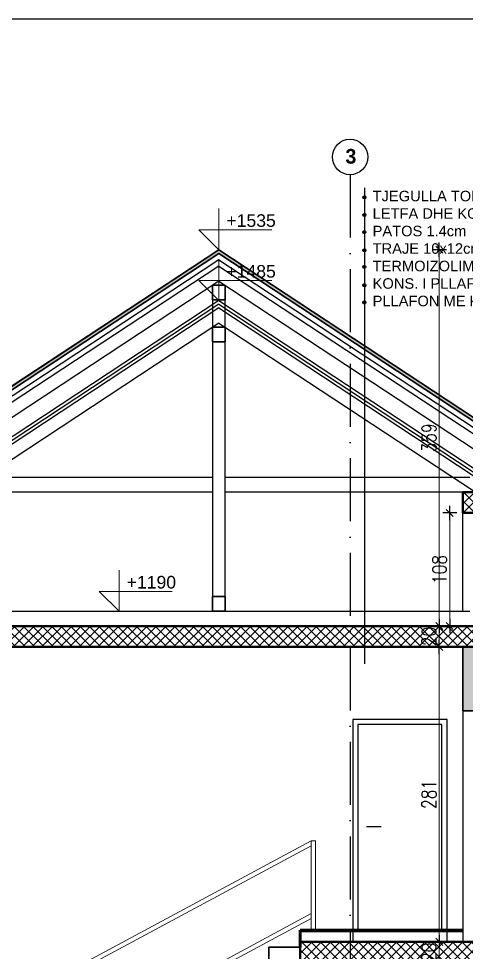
# Model space of a CAD drawing. Header units: metres. Extents: x 2674 to 33045, y -10854 to 2806.
# Drawn here: x 28274 to 28700, y 1369 to 2259 of the extents above; entities that cross this region are included whole.
import ezdxf

# ---------------------------------------------------------------- set-up
doc = ezdxf.new("R2010")
doc.units = ezdxf.units.M
doc.linetypes.add('ACAD_ISO10W100', pattern=[18, 12, -3, 0, -3])
doc.layers.add('2d hamdia', color=7, linetype='Continuous')
doc.styles.add('_DIM Romans 0.8', font='romans.shx', dxfattribs={"width": 0.8})
doc.styles.get("Standard").update_dxf_attribs({"font": 'arial.ttf'})
doc.dimstyles.new('50 jasht', dxfattribs={"dimscale": 15, "dimtxt": 0.9, "dimasz": 0.3, "dimexe": 1.25, "dimexo": 0.625, "dimgap": 0.2, "dimtad": 1, "dimdec": 0, "dimzin": 12, "dimdsep": 46, "dimtxsty": '_DIM Romans 0.8', "dimblk": '- Kosa Crta za DIM (Mala)', "dimcen": 1, "dimse1": 1, "dimse2": 1, "dimclrd": 256, "dimclrt": 256, "dimazin": 3, "dimtfac": 1, "dimtdec": 0, "dimtix": 1, "dimtmove": 0, "dimatfit": 3, "dimfxl": 1, "dimlwd": 0, "dimarcsym": 0})

# ---------------------------------------------------------------- blocks, each defined once
blk = doc.blocks.new('- Kosa Crta za DIM (Mala)')
for points in [[(-1.5, 0), (1.5, 0)], [(-0.75, -0.75), (0.75, 0.75)], [(0, -1.5), (0, 1.5)]]:
    blk.add_lwpolyline(points)
blk = doc.blocks.new('*D544')
at = {"lineweight": 0, "transparency": 16777216}
blk.add_line((27729.62, 1563.51), (27729.62, 2034.17), dxfattribs=at)
at = {"layer": 'Defpoints', "color": 0, "lineweight": 0, "transparency": 16777216}
for p in [(27729.62, 2038.67), (28464.5, 2038.67), (27797, 1559.01)]:
    blk.add_point(p, dxfattribs=at)
at = {"lineweight": 0, "transparency": 16777216, "xscale": 4.5, "yscale": 4.5, "zscale": 4.5}
for p, rotation in [((27729.62, 2038.67), 90), ((27729.62, 1559.01), 270)]:
    blk.add_blockref('- Kosa Crta za DIM (Mala)', p, dxfattribs=dict(at, rotation=rotation))
at = {"lineweight": 0, "transparency": 16777216, "insert": (27719.87, 1798.84), "char_height": 13.5, "attachment_point": 5, "rotation": 90, "style": '_DIM Romans 0.8'}
blk.add_mtext('480', dxfattribs=at)
blk = doc.blocks.new('*D549')
at = {"lineweight": 0, "transparency": 16777216}
blk.add_line((27705.38, 1683.51), (27705.38, 2034.17), dxfattribs=at)
at = {"layer": 'Defpoints', "color": 0, "lineweight": 0, "transparency": 16777216}
for p in [(27705.38, 2038.67), (28464.5, 2038.67), (28172, 1679.01)]:
    blk.add_point(p, dxfattribs=at)
at = {"lineweight": 0, "transparency": 16777216, "xscale": 4.5, "yscale": 4.5, "zscale": 4.5}
for p, rotation in [((27705.38, 2038.67), 90), ((27705.38, 1679.01), 270)]:
    blk.add_blockref('- Kosa Crta za DIM (Mala)', p, dxfattribs=dict(at, rotation=rotation))
at = {"lineweight": 0, "transparency": 16777216, "insert": (27695.63, 1858.84), "char_height": 13.5, "attachment_point": 5, "rotation": 90, "style": '_DIM Romans 0.8'}
blk.add_mtext('360', dxfattribs=at)
blk = doc.blocks.new('*D550')
at = {"lineweight": 0, "transparency": 16777216}
blk.add_line((27681.03, 2034.17), (27681.03, 459.51), dxfattribs=at)
at = {"layer": 'Defpoints', "color": 0, "lineweight": 0, "transparency": 16777216}
for p in [(28464.5, 2038.67), (27681.03, 455.01), (27797, 455.01)]:
    blk.add_point(p, dxfattribs=at)
at = {"lineweight": 0, "transparency": 16777216, "xscale": 4.5, "yscale": 4.5, "zscale": 4.5}
for p, rotation in [((27681.03, 2038.67), 90), ((27681.03, 455.01), 270)]:
    blk.add_blockref('- Kosa Crta za DIM (Mala)', p, dxfattribs=dict(at, rotation=rotation))
at = {"lineweight": 0, "transparency": 16777216, "insert": (27671.28, 1246.84), "char_height": 13.5, "attachment_point": 5, "rotation": 90, "style": '_DIM Romans 0.8'}
blk.add_mtext('1584', dxfattribs=at)
blk = doc.blocks.new('*D569')
at = {"lineweight": 0, "transparency": 16777216}
blk.add_line((29178.26, 1812.21), (29178.26, 2034.17), dxfattribs=at)
at = {"layer": 'Defpoints', "color": 0, "lineweight": 0, "transparency": 16777216}
for p in [(28464.5, 2038.67), (29178.26, 2038.67), (28722, 1807.71)]:
    blk.add_point(p, dxfattribs=at)
at = {"lineweight": 0, "transparency": 16777216, "xscale": 4.5, "yscale": 4.5, "zscale": 4.5}
for p, rotation in [((29178.26, 2038.67), 90), ((29178.26, 1807.71), 270)]:
    blk.add_blockref('- Kosa Crta za DIM (Mala)', p, dxfattribs=dict(at, rotation=rotation))
at = {"lineweight": 0, "transparency": 16777216, "insert": (29168.51, 1923.19), "char_height": 13.5, "attachment_point": 5, "rotation": 90, "style": '_DIM Romans 0.8'}
blk.add_mtext('231', dxfattribs=at)
blk = doc.blocks.new('*D575')
at = {"lineweight": 0, "transparency": 16777216}
blk.add_line((29206.61, 1684.51), (29206.61, 2034.17), dxfattribs=at)
at = {"layer": 'Defpoints', "color": 0, "lineweight": 0, "transparency": 16777216}
for p in [(28464.5, 2038.67), (29206.61, 2038.67), (28722, 1680.01)]:
    blk.add_point(p, dxfattribs=at)
at = {"lineweight": 0, "transparency": 16777216, "xscale": 4.5, "yscale": 4.5, "zscale": 4.5}
for p, rotation in [((29206.61, 2038.67), 90), ((29206.61, 1680.01), 270)]:
    blk.add_blockref('- Kosa Crta za DIM (Mala)', p, dxfattribs=dict(at, rotation=rotation))
at = {"lineweight": 0, "transparency": 16777216, "insert": (29196.86, 1859.34), "char_height": 13.5, "attachment_point": 5, "rotation": 90, "style": '_DIM Romans 0.8'}
blk.add_mtext('359', dxfattribs=at)
blk = doc.blocks.new('*D582')
at = {"lineweight": 0, "transparency": 16777216}
for p, q in [((28674.5, 1383.51), (28674.5, 1388.01)), ((28674.5, 1359.01), (28674.5, 1379.01)), ((28674.5, 1354.51), (28674.5, 1350.01))]:
    blk.add_line(p, q, dxfattribs=at)
at = {"layer": 'Defpoints', "color": 0, "lineweight": 0, "transparency": 16777216}
for p in [(28674.5, 1379.01), (28697, 1379.01), (28697, 1359.01)]:
    blk.add_point(p, dxfattribs=at)
at = {"lineweight": 0, "transparency": 16777216, "xscale": 4.5, "yscale": 4.5, "zscale": 4.5}
for p, rotation in [((28674.5, 1379.01), 270), ((28674.5, 1359.01), 90)]:
    blk.add_blockref('- Kosa Crta za DIM (Mala)', p, dxfattribs=dict(at, rotation=rotation))
at = {"lineweight": 0, "transparency": 16777216, "insert": (28664.75, 1369.01), "char_height": 13.5, "attachment_point": 5, "rotation": 90, "style": '_DIM Romans 0.8'}
blk.add_mtext('20', dxfattribs=at)
blk = doc.blocks.new('*D583')
at = {"lineweight": 0, "transparency": 16777216}
blk.add_line((28674.5, 1383.51), (28674.5, 1655.51), dxfattribs=at)
at = {"layer": 'Defpoints', "color": 0, "lineweight": 0, "transparency": 16777216}
for p in [(28674.5, 1660.01), (28697, 1660.01), (28697, 1379.01)]:
    blk.add_point(p, dxfattribs=at)
at = {"lineweight": 0, "transparency": 16777216, "xscale": 4.5, "yscale": 4.5, "zscale": 4.5}
for p, rotation in [((28674.5, 1660.01), 90), ((28674.5, 1379.01), 270)]:
    blk.add_blockref('- Kosa Crta za DIM (Mala)', p, dxfattribs=dict(at, rotation=rotation))
at = {"lineweight": 0, "transparency": 16777216, "insert": (28664.75, 1519.51), "char_height": 13.5, "attachment_point": 5, "rotation": 90, "style": '_DIM Romans 0.8'}
blk.add_mtext('281', dxfattribs=at)
blk = doc.blocks.new('*D584')
at = {"lineweight": 0, "transparency": 16777216}
for p, q in [((28674.5, 1684.51), (28674.5, 1689.01)), ((28674.5, 1660.01), (28674.5, 1680.01)), ((28674.5, 1655.51), (28674.5, 1651.01))]:
    blk.add_line(p, q, dxfattribs=at)
at = {"layer": 'Defpoints', "color": 0, "lineweight": 0, "transparency": 16777216}
for p in [(28674.5, 1680.01), (28697, 1680.01), (28697, 1660.01)]:
    blk.add_point(p, dxfattribs=at)
at = {"lineweight": 0, "transparency": 16777216, "xscale": 4.5, "yscale": 4.5, "zscale": 4.5}
for p, rotation in [((28674.5, 1680.01), 270), ((28674.5, 1660.01), 90)]:
    blk.add_blockref('- Kosa Crta za DIM (Mala)', p, dxfattribs=dict(at, rotation=rotation))
at = {"lineweight": 0, "transparency": 16777216, "insert": (28664.75, 1670.01), "char_height": 13.5, "attachment_point": 5, "rotation": 90, "style": '_DIM Romans 0.8'}
blk.add_mtext('20', dxfattribs=at)
blk = doc.blocks.new('*D585')
at = {"lineweight": 0, "transparency": 16777216}
blk.add_line((28674.5, 1684.51), (28674.5, 2034.17), dxfattribs=at)
at = {"layer": 'Defpoints', "color": 0, "lineweight": 0, "transparency": 16777216}
for p in [(28464.5, 2038.67), (28674.5, 2038.67), (28697, 1680.01)]:
    blk.add_point(p, dxfattribs=at)
at = {"lineweight": 0, "transparency": 16777216, "xscale": 4.5, "yscale": 4.5, "zscale": 4.5}
for p, rotation in [((28674.5, 2038.67), 90), ((28674.5, 1680.01), 270)]:
    blk.add_blockref('- Kosa Crta za DIM (Mala)', p, dxfattribs=dict(at, rotation=rotation))
at = {"lineweight": 0, "transparency": 16777216, "insert": (28664.75, 1859.34), "char_height": 13.5, "attachment_point": 5, "rotation": 90, "style": '_DIM Romans 0.8'}
blk.add_mtext('359', dxfattribs=at)
blk = doc.blocks.new('*D591')
at = {"lineweight": 0, "transparency": 16777216}
blk.add_line((28684.5, 1783.21), (28684.5, 1684.51), dxfattribs=at)
at = {"layer": 'Defpoints', "color": 0, "lineweight": 0, "transparency": 16777216}
for p in [(28709.5, 1787.71), (28684.5, 1680.01), (28709.5, 1680.01)]:
    blk.add_point(p, dxfattribs=at)
at = {"lineweight": 0, "transparency": 16777216, "xscale": 4.5, "yscale": 4.5, "zscale": 4.5}
for p, rotation in [((28684.5, 1787.71), 90), ((28684.5, 1680.01), 270)]:
    blk.add_blockref('- Kosa Crta za DIM (Mala)', p, dxfattribs=dict(at, rotation=rotation))
at = {"lineweight": 0, "transparency": 16777216, "insert": (28674.75, 1733.86), "char_height": 13.5, "attachment_point": 5, "rotation": 90, "style": '_DIM Romans 0.8'}
blk.add_mtext('108', dxfattribs=at)

msp = doc.modelspace()

# ---------------------------------------------------------------- hatches: boundary and pattern name
at = {"true_color": 0x000000}
for points in [[(28604.66, 2088.64, 1), (28601.66, 2088.64, 1)], [(28604.66, 2071.78, 1), (28601.66, 2071.78, 1)], [(28604.66, 2055.38, 1), (28601.66, 2055.38, 1)], [(28604.66, 2038.04, 1), (28601.66, 2038.04, 1)], [(28604.66, 2022.35, 1), (28601.66, 2022.35, 1)], [(28604.66, 2004.78, 1), (28601.66, 2004.78, 1)], [(28604.66, 1988.38, 1), (28601.66, 1988.38, 1)]]:
    msp.add_hatch(color=18, dxfattribs=at).paths.add_polyline_path(points)
h = msp.add_hatch(color=253)
h.paths.add_polyline_path([(27757, 1568.71), (28464.5, 2035.07), (29039.11, 1656.31), (29040.76, 1658.81), (28464.5, 2038.67), (27757, 1572.3)])
h.paths.add_polyline_path([(29172, 1628.28), (29172, 1625.21), (29038, 1654.62), (29039.77, 1657.3)])
at = {"lineweight": 30}
h = msp.add_hatch(color=255, dxfattribs=at)
h.paths.add_polyline_path([(28722, 1660.01), (28697, 1660.01), (28697, 1599.01), (28722, 1599.01)])
h.paths.add_polyline_path([(28197, 1660.01), (28172, 1660.01), (28172, 1379.01), (28197, 1379.01)])
h.paths.add_polyline_path([(27822, 1459.01), (27797, 1459.01), (27797, 1379.01), (27822, 1379.01)])
at = {"layer": '2d hamdia', "lineweight": 0}
h = msp.add_hatch(dxfattribs=at)
h.set_pattern_fill('ANSI37', color=253, scale=2, style=0)
h.set_pattern_definition([(45, (900, 248.7034), (-4.490128, 4.490128), []), (135, (900, 248.7034), (-4.490128, -4.490128), [])])
h.paths.add_polyline_path([(28697, 1807.71), (28722, 1807.71), (28722, 1787.71), (28697, 1787.71)])
h = msp.add_hatch(dxfattribs=at)
h.set_pattern_fill('ANSI37', color=26, scale=2, style=0)
h.paths.add_polyline_path([(29132, 1379.01), (28542, 1379.01), (28542, 1359.01), (29132, 1359.01)])
h.paths.add_polyline_path([(28722, 1660.01), (28172, 1660.01), (28172, 1680.01), (28722, 1680.01)])

# ---------------------------------------------------------------- linework, layer by layer
at = {"color": 124, "linetype": 'ACAD_ISO10W100', "lineweight": 25, "ltscale": 5}
msp.add_line((28589.5, 2110.13), (28589.5, 308.13), dxfattribs=at)
at = {"color": 18, "true_color": 0x000000}
msp.add_line((28603.16, 2097.59), (28603.16, 1643.91), dxfattribs=at)
for p, q in [((28464.5, 2038.67), (27757, 1572.3)), ((28464.5, 2038.67), (29040.76, 1658.81)), ((28464.5, 2035.07), (27757, 1568.71)), ((28464.5, 2029.08), (27757, 1562.72)), ((28464.5, 2035.07), (29039.11, 1656.31)), ((28464.5, 2029.08), (29036.36, 1652.13)), ((28464.5, 2023.1), (27757, 1556.73)), ((28464.5, 2023.1), (29033.61, 1647.96)), ((28464.5, 2008.72), (27757, 1542.36)), ((28464.5, 2008.72), (29027, 1637.94)), ((28458.5, 1990.77), (28458.5, 1694.01)), ((28470.5, 1694.01), (28470.5, 1990.77)), ((28192.79, 1821.71), (28458.5, 1821.71)), ((28470.5, 1821.71), (28703.5, 1821.71)), ((28458.5, 1807.71), (28192.79, 1807.71)), ((28703.5, 1807.71), (28470.5, 1807.71)), ((28697, 1694.01), (28697, 1807.71)), ((28697, 1807.71), (28722, 1807.71)), ((28042, 1694.01), (28703.5, 1694.01)), ((28042, 1680.01), (28697, 1680.01)), ((28697, 1660.01), (28697, 1379.01)), ((28722, 1599.01), (28697, 1599.01)), ((28682, 1591.01), (28592, 1591.01)), ((28592, 1591.01), (28592, 1379.01)), ((28597, 1586.01), (28597, 1389.01)), ((28677, 1586.01), (28597, 1586.01)), ((28677, 1389.01), (28677, 1586.01)), ((28682, 1379.01), (28682, 1591.01)), ((28605.16, 1489.01), (28619.23, 1489.01)), ((28542, 1389.01), (28697, 1389.01)), ((28542, 1379.01), (29132, 1379.01))]:
    msp.add_line(p, q)
at = {"color": 9}
for p, q in [((28464.5, 1990.28), (27757, 1523.92)), ((28464.5, 1986.69), (27757, 1520.32)), ((28464.5, 1983.1), (27757, 1516.73)), ((28464.5, 1968.72), (28037.13, 1687.01))]:
    msp.add_line(p, q, dxfattribs=at)
at = {"color": 253}
for p, q in [((28464.5, 1990.28), (28762, 1794.18)), ((28464.5, 1986.69), (28762, 1790.58)), ((28464.5, 1983.1), (28762, 1786.99)), ((28464.5, 1968.72), (28762, 1772.62))]:
    msp.add_line(p, q, dxfattribs=at)
at = {"color": 27, "lineweight": 0, "true_color": 0x765241}
for p, q in [((28293.04, 1335.76), (28552.6, 1475.15)), ((28297.04, 1333.37), (28552.6, 1470.61)), ((28552.6, 1390.01), (28552.6, 1475.15)), ((28552.6, 1475.15), (28556.6, 1475.15)), ((28556.6, 1390.01), (28556.6, 1475.15)), ((28351.47, 1297.9), (28552.6, 1405.91)), ((28355.69, 1295.63), (28552.6, 1401.37))]:
    msp.add_line(p, q, dxfattribs=at)
at = {"elevation": -574.66}
msp.add_lwpolyline([(27105, 158.83), (27105, 2258.83), (30075, 2258.83), (30075, 158.83), (27105, 158.83)], close=True, dxfattribs=at)
at = {"lineweight": 20}
for points in [[(28515.04, 2057.68), (28445.48, 2057.68), (28464.5, 2038.67), (28464.5, 2078.03)], [(28515.04, 2009.3), (28445.48, 2009.3), (28464.5, 1990.28), (28464.5, 2029.65)], [(28420.04, 1713.02), (28350.48, 1713.02), (28369.5, 1694.01), (28369.5, 1733.37)]]:
    msp.add_lwpolyline(points, dxfattribs=at)
at = {"lineweight": 30}
for points in [[(27757, 1568.71), (28464.5, 2035.07), (29039.11, 1656.31), (29040.76, 1658.81), (28464.5, 2038.67), (27757, 1572.3)], [(28470.5, 1990.77), (28470.5, 2004.77), (28458.5, 2004.77), (28458.5, 1990.77)], [(28470.5, 1950.77), (28470.5, 1964.77), (28458.5, 1964.77), (28458.5, 1950.77)], [(28470.5, 1694.01), (28470.5, 1708.01), (28458.5, 1708.01), (28458.5, 1694.01)], [(28722, 1660.01), (28697, 1660.01), (28697, 1599.01), (28722, 1599.01)]]:
    msp.add_lwpolyline(points, close=True, dxfattribs=at)
at = {"color": 253, "lineweight": 40}
msp.add_lwpolyline([(28697, 1807.71), (28722, 1807.71), (28722, 1787.71), (28697, 1787.71)], close=True, dxfattribs=at)
at = {"lineweight": 40}
for points in [[(28722, 1660.01), (28172, 1660.01), (28172, 1680.01), (28722, 1680.01)], [(29107, 1359.01), (29107, 1349.01), (29132, 1349.01), (29132, 1359.01), (29132, 1379.01), (28542, 1379.01), (28542, 1359.01)]]:
    msp.add_lwpolyline(points, close=True, dxfattribs=at)
at = {"color": 124, "lineweight": 25, "ltscale": 5}
msp.add_circle((28589.5, 2127.01), 16.88, dxfattribs=at)
at = {"color": 18, "true_color": 0x000000}
for centre in [(28603.16, 2088.64), (28603.16, 2071.78), (28603.16, 2055.38), (28603.16, 2038.04), (28603.16, 2022.35), (28603.16, 2004.78), (28603.16, 1988.38)]:
    msp.add_circle(centre, 1.5, dxfattribs=at)
at = {"layer": '2d hamdia', "color": 44, "lineweight": 50}
for p, q in [((28542, 1373.9), (28542, 1390.01)), ((28542, 1390.01), (28697, 1390.01))]:
    msp.add_line(p, q, dxfattribs=at)
at = {"layer": '2d hamdia', "color": 44, "lineweight": 30}
msp.add_lwpolyline([(28512, 1357.79), (28512, 1373.9), (28542, 1373.9)], dxfattribs=at)

# ---------------------------------------------------------------- texts
at = {"insert": (28583.97, 2134.68), "char_height": 14, "attachment_point": 1}
msp.add_mtext_dynamic_manual_height_columns('\\pi1.1094;{\\fEras Light ITC|b1|i0|c0|p34;\\C124;3}', width=11.1898, gutter_width=12.5, heights=[0], dxfattribs=at)
at = {"lineweight": 30, "ltscale": 3.5, "insert": (28611, 2094.8), "char_height": 10, "width": 436.1863, "attachment_point": 1}
msp.add_mtext('TJEGULLA TONDACH\\PLETFA DHE KONTRA LETFA 3x5cm\\PPATOS 1.4cm\\PTRAJE 10x12cm(KONS. I KULMIT)\\PTERMOIZOLIM 12cm\\PKONS. I PLLAFONIT TE LESHUAR\\PPLLAFON ME KNAUF PLLAKA 2cm', dxfattribs=at)
at = {"lineweight": 0, "char_height": 12, "attachment_point": 1}
for s, insert in [('+1535', (28471.68, 2072.41)), ('+1485', (28471.68, 2024.02)), ('+1190', (28376.68, 1727.75))]:
    msp.add_mtext_dynamic_manual_height_columns(s, width=211.7317, gutter_width=12.5, heights=[0], dxfattribs=dict(at, insert=insert))

# ---------------------------------------------------------------- dimensions: what is measured, and where the dimension line sits
at = {"lineweight": 0}
for base, p1, p2, picture, middle in [((27681.03, 455.01), (28464.5, 2038.67), (27797, 455.01), '*D550', (27671.28, 1246.84)), ((28684.5, 1680.01), (28709.5, 1787.71), (28709.5, 1680.01), '*D591', (28674.75, 1733.86))]:
    dim = msp.add_linear_dim(base=base, p1=p1, p2=p2, angle=90, dimstyle='50 jasht', dxfattribs=at)
    dim.commit()
    dim.dimension.update_dxf_attribs({"geometry": picture, "text_midpoint": middle})
for base, p1, p2, picture, middle in [((27705.38, 2038.67), (28172, 1679.01), (28464.5, 2038.67), '*D549', (27695.63, 1858.84)), ((27729.62, 2038.67), (27797, 1559.01), (28464.5, 2038.67), '*D544', (27719.87, 1798.84)), ((29178.26, 2038.67), (28722, 1807.71), (28464.5, 2038.67), '*D569', (29168.51, 1923.19)), ((29206.61, 2038.67), (28722, 1680.01), (28464.5, 2038.67), '*D575', (29196.86, 1859.34)), ((28674.5, 2038.67), (28697, 1680.01), (28464.5, 2038.67), '*D585', (28664.75, 1859.34)), ((28674.5, 1680.01), (28697, 1660.01), (28697, 1680.01), '*D584', (28664.75, 1670.01)), ((28674.5, 1660.01), (28697, 1379.01), (28697, 1660.01), '*D583', (28664.75, 1519.51)), ((28674.5, 1379.01), (28697, 1359.01), (28697, 1379.01), '*D582', (28664.75, 1369.01))]:
    dim = msp.add_linear_dim(base=base, p1=p1, p2=p2, angle=90, dimstyle='50 jasht', override={"dimtmove": 1}, dxfattribs=at)
    dim.commit()
    dim.dimension.update_dxf_attribs({"geometry": picture, "text_midpoint": middle})

doc.saveas('drawing.dxf')
